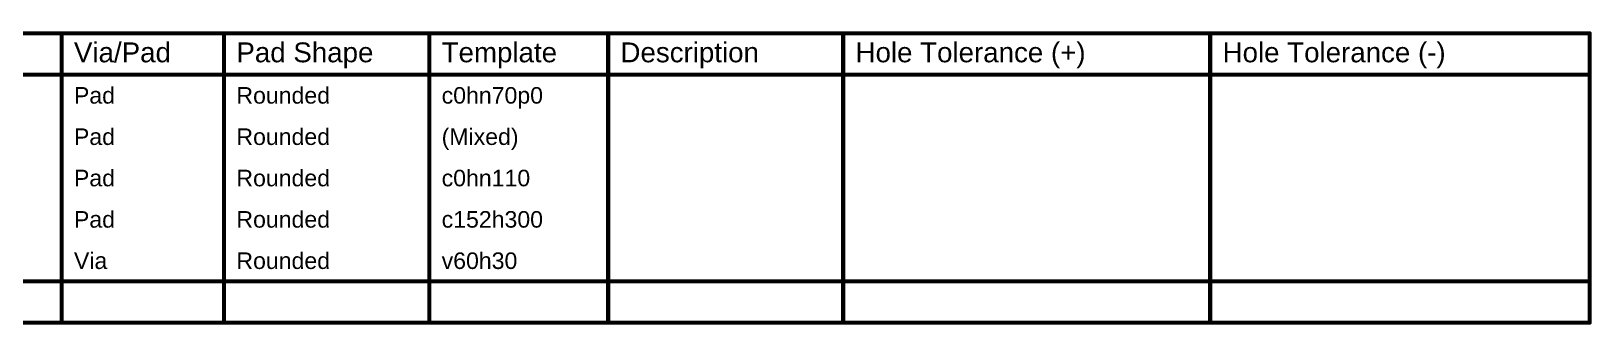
# Model space of a CAD drawing. Header units: inches. Extents: x -6 to 385, y -2 to 98.
# Drawn here: x 241.2 to 385.2, y 71 to 98.1 of the extents above; entities that cross this region are included whole.
import ezdxf

# ---------------------------------------------------------------- set-up
doc = ezdxf.new("R2010")
doc.units = ezdxf.units.IN
doc.layers.add('Drill Drawing', color=1, linetype='Continuous')
doc.styles.add('Arial', font='', dxfattribs={"height": 0.2})
doc.styles.get('Arial').set_extended_font_data('Arial')

msp = doc.modelspace()

# ---------------------------------------------------------------- linework, layer by layer
at = {"layer": 'Drill Drawing', "const_width": 0.381}
for points in [[(116.78, 97.89), (385.03, 97.89)], [(244.02, 71.22), (244.02, 97.89)], [(259, 71.22), (259, 97.89)], [(277.95, 71.22), (277.95, 97.89)], [(294.45, 71.22), (294.45, 97.89)], [(316.14, 71.22), (316.14, 97.89)], [(350.01, 71.22), (350.01, 97.89)], [(385.03, 71.22), (385.03, 97.89)], [(116.78, 94.08), (385.03, 94.08)], [(116.78, 75.03), (385.03, 75.03)], [(116.78, 71.22), (385.03, 71.22)]]:
    msp.add_lwpolyline(points, dxfattribs=at)
at = {"layer": 'Drill Drawing', "const_width": 0.191}
for points in [[(243.93, 97.89, 1), (244.12, 97.89, 1)], [(258.91, 97.89, 1), (259.1, 97.89, 1)], [(277.85, 97.89, 1), (278.04, 97.89, 1)], [(294.36, 97.89, 1), (294.55, 97.89, 1)], [(316.04, 97.89, 1), (316.23, 97.89, 1)], [(349.92, 97.89, 1), (350.11, 97.89, 1)], [(384.93, 97.89, 1), (385.12, 97.89, 1)], [(384.93, 97.89, 1), (385.12, 97.89, 1)], [(384.93, 94.08, 1), (385.12, 94.08, 1)], [(384.93, 75.03, 1), (385.12, 75.03, 1)], [(243.93, 71.22, 1), (244.12, 71.22, 1)], [(258.91, 71.22, 1), (259.1, 71.22, 1)], [(277.85, 71.22, 1), (278.04, 71.22, 1)], [(294.36, 71.22, 1), (294.55, 71.22, 1)], [(316.04, 71.22, 1), (316.23, 71.22, 1)], [(349.92, 71.22, 1), (350.11, 71.22, 1)], [(384.93, 71.22, 1), (385.12, 71.22, 1)], [(384.93, 71.22, 1), (385.12, 71.22, 1)]]:
    msp.add_lwpolyline(points, format="xyb", close=True, dxfattribs=at)

# ---------------------------------------------------------------- texts
at = {"layer": 'Drill Drawing', "style": 'Arial'}
for s, height, p in [('Via/Pad', 1.829, (245.16, 95.22)), ('Pad Shape', 1.829, (260.15, 95.22)), ('Template', 1.829, (279.09, 95.22)), ('Description', 1.8288, (295.59, 95.22)), ('Hole Tolerance (+)', 1.8288, (317.28, 95.22)), ('Hole Tolerance (-)', 1.8288, (351.15, 95.22)), ('Pad', 1.524, (245.16, 91.41)), ('Rounded', 1.524, (260.15, 91.41)), ('c0hn70p0', 1.524, (279.09, 91.41)), ('Pad', 1.524, (245.16, 87.6)), ('Rounded', 1.524, (260.15, 87.6)), ('(Mixed)', 1.524, (279.09, 87.6)), ('Pad', 1.524, (245.16, 83.79)), ('Rounded', 1.524, (260.15, 83.79)), ('c0hn110', 1.524, (279.09, 83.79)), ('Pad', 1.524, (245.16, 79.98)), ('Rounded', 1.524, (260.15, 79.98)), ('c152h300', 1.524, (279.09, 79.98)), ('Via', 1.524, (245.16, 76.17)), ('Rounded', 1.524, (260.15, 76.17)), ('v60h30', 1.524, (279.09, 76.17))]:
    msp.add_text(s, height=height, dxfattribs=at).set_placement(p)

doc.saveas('drawing.dxf')
